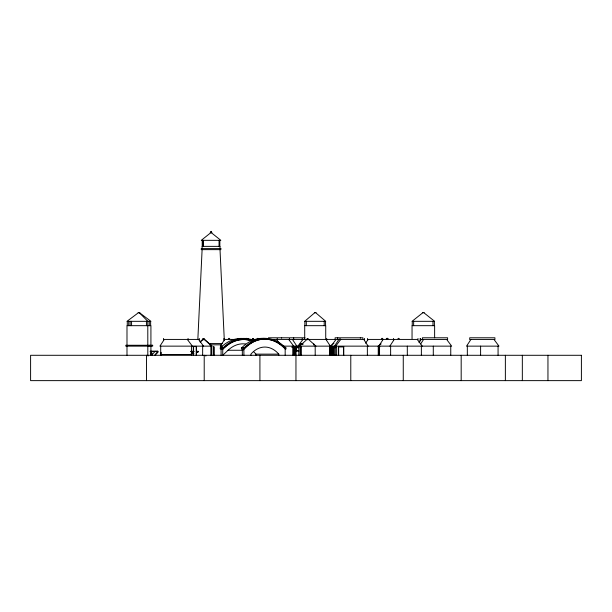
<?xml version="1.0" encoding="UTF-8"?>
<svg xmlns="http://www.w3.org/2000/svg" width="612" height="612" viewBox="0 0 612 612"><rect width="100%" height="100%" fill="white"/><g stroke="black" fill="none" stroke-linecap="round" stroke-linejoin="round"><path stroke-width="0.92" d="M197.875 338.826L202.105 249.642M151.462 352.925L151.156 354.371L152.266 355.289L151.462 351.296M253.689 339.316C252.297 341.091 251.999 337.266 253.643 338.803M252.488 340.915L253.467 339.423M334.504 346.14L338.91 339.423M378.744 346.14L383.15 339.423M389.836 346.14L394.243 339.423M419.419 341.664L420.888 339.423M420.689 343.906L423.619 339.423M156.771 352.527L154.836 355.289L157.881 352.443L158.133 351.296L150.131 351.296L151.156 354.371L152.327 354.371L155.234 351.296M297.891 346.14L302.925 339.423M331.046 346.14L336.072 339.423L363.757 339.423L368.156 346.14M335.705 346.14L340.731 339.423M365.494 343.156L368.286 339.423L417.262 339.423L422.295 346.14M418.998 342.406L421.232 339.423L446.645 339.423L451.671 346.14L283.203 346.14M245.657 344.02A40.782 27.655 90 0 0 228.054 350.263L222.737 355.289L222.737 348.985M199.979 341.863L202.694 339.423L204.209 339.423L211.691 346.14L159.908 346.14L164.307 339.423L187.333 339.423L192.359 346.14M200.438 341.863L203.161 339.423M299.528 346.14L307.002 339.423M314.79 312.694L304.707 321.323L325.729 321.323L315.647 312.694M210.819 232.69L201.264 240.332L220.848 240.332L211.293 232.69M422.877 312.694L412.044 321.323L434.627 321.323L423.802 312.694M333.9 343.34L330.258 346.14L330.273 355.289M378.231 346.14L381.146 343.906M138.465 312.694L126.99 321.323L150.919 321.323L139.444 312.694M191.135 353.866L193.553 352.443L191.587 351.571M191.311 354.348L193.912 353.407M196.513 352.466L198.25 351.839L198.25 351.296L196.368 351.296M196.368 352.084L198.25 351.839M138.105 312.694L139.811 312.694M314.369 312.694L316.075 312.694M422.479 312.694L424.185 312.694M304.983 337.786L268.461 337.786L268.461 338.773M187.486 339.423L198.54 339.423L203.567 346.14M234.817 339.423L224.688 339.423L220.282 346.14L222.187 346.14M250.132 339.423L255.303 339.423M271.881 339.423L276.486 339.423L279.837 343.906M276.7 339.423L335.261 339.423M208.516 343.569L222.615 343.569M303.017 343.967L300.24 343.967L300.24 346.14M300.24 344.128L303.017 344.128M209.449 344.824L221.689 344.824M196.123 346.56L193.469 346.56L193.553 355.105M210.872 346.622L211.553 346.622L211.553 355.289M379.784 346.614L379.065 346.614L379.065 355.289M292.299 346.736L295.091 346.736L295.091 355.289M296.17 346.736L298.962 346.736M335.674 346.736L332.882 346.736L332.882 355.289M213.917 346.928L213.917 355.098M300.125 346.866L301.089 346.866M331.092 346.866L331.811 346.866M379.065 346.866L379.784 346.866M291.962 347.035L294.793 347.035L294.793 355.289M295.726 347.035L298.549 347.035M336.011 347.035L333.188 347.035L333.188 355.289M295.902 347.478L298.771 347.478M335.59 347.417L333.747 347.417L333.747 355.289M292.016 347.532L293.76 347.532L293.76 355.289M295.818 347.738L298.579 347.738M335.644 347.67L334.007 347.67L334.007 355.289M243.92 348.985A51.798 35.121 90 0 1 285.169 348.985L286.011 348.985L286.011 347.685L285.521 347.685A54.139 36.705 -90 0 0 244.272 347.685L241.426 347.685L241.426 348.985L244.272 348.985A51.798 35.121 90 0 1 285.521 348.985M228.054 350.263L242.987 350.263M295.718 350.73L298.534 350.73M296.285 350.99L298.924 350.99M190.799 351.296L194.157 351.296M190.799 351.571L193.476 351.571M253.903 352.03A33.4 22.652 -90 0 1 255.961 354.134L278.789 354.134L278.789 355.289M160.704 354.57L191.441 354.57M148.257 355.916L146.52 355.289L146.52 380.633M205.992 355.947L204.209 355.289L204.209 380.633M203.459 339.614C205.762 340.349 203.521 336.914 203.268 339.316M308.517 339.423L315.999 346.14M204.668 339.423L212.15 346.14M139.314 312.694L147.813 321.323M288.673 339.423L293.706 346.14M325.944 339.423L330.35 346.14M292.444 339.423L296.851 346.14M220.014 249.642L224.329 340.723M547.954 355.289L547.954 380.633M522.334 355.289L522.334 380.633M505.367 355.289L505.367 380.633M498.069 346.14L498.069 355.289M494.917 339.66L494.917 337.786L469.71 337.786L469.71 339.66M480.604 346.14L480.604 355.289M467.331 346.14L467.331 355.289M461.18 355.289L461.18 380.633M450.753 346.14L450.753 355.289M447.602 339.66L447.602 337.786L422.395 337.786L422.395 339.66M434.627 337.801L434.627 325.676L412.044 325.676L412.044 338.734M434.359 321.323L434.398 325.676M433.288 346.14L433.288 355.289M432.967 321.323L433.005 325.676M421.37 346.14L421.37 355.289M420.513 338.428L420.513 339.79M420.13 338.428L420.13 339.79M417.981 338.428L417.981 339.79M413.666 321.323L413.628 325.676M412.274 321.323L412.236 325.676M407.309 346.14L407.309 355.289M403.262 355.289L403.262 380.633M393.478 338.428L393.478 339.79M390.632 346.14L390.632 355.289M382.393 338.428L382.393 339.79M379.547 346.14L379.547 355.289M378.247 346.14L378.247 355.289M367.567 338.428L367.567 339.79M367.361 346.14L367.361 355.289M364.515 338.428L364.515 339.79M362.893 338.773L362.893 337.786L335.116 337.786L335.116 339.66M360.33 337.786L360.33 338.207M350.783 355.289L350.783 380.633M343.776 355.289L343.776 346.622L338.421 346.622L338.421 355.289M343.531 355.289L343.531 346.866L338.666 346.866L338.666 355.289M340.012 338.428L340.012 339.79M337.679 337.786L337.679 339.66M336.623 346.14L336.623 355.289M335.3 346.14L335.3 355.289M331.964 346.14L331.964 355.289M331.811 355.289L331.811 346.614L331.092 346.614L331.092 355.289M331.574 346.14L331.574 355.289M329.554 346.14L329.554 355.289M326.709 338.428L326.709 339.79M325.729 338.734L325.729 325.676L304.707 325.676L304.707 338.734M325.576 321.323L325.576 325.676M324.215 321.323L324.215 325.676M315.195 346.14L315.195 355.289M313.834 343.967L313.834 345.061M306.306 321.323L306.314 325.676M304.883 321.323L304.875 325.676M302.206 338.428L302.206 339.79M301.089 355.289L301.089 346.622L300.125 346.622L300.125 355.289M300.806 346.14L300.806 355.289M298.817 346.14L298.817 355.289M296.399 346.989L296.399 350.951M296.055 346.14L296.055 355.289M295.963 347.058L295.963 350.951M295.956 355.289L295.956 380.633M293.676 337.786L293.676 339.66M293.446 347.853L293.446 355.289M292.788 346.14L292.788 355.289M289.392 338.428L289.392 339.79M285.169 348.985L285.169 355.289M281.642 337.786L281.642 338.207M277.205 338.428L277.205 339.79M259.916 355.289L259.916 380.633M255.961 354.134L255.961 355.289M252.702 338.428L252.702 339.79M250.912 355.289L250.912 354.134A33.4 22.652 90 0 1 278.789 354.134M248.426 338.428L248.426 339.415M243.867 347.685L243.92 355.289M242.329 348.985L242.329 355.289M223.923 338.428L223.923 339.79M222.829 347.685L222.829 348.985M221.077 346.14L221.093 355.289M220.014 248.602L220.014 246.368L202.105 246.368L202.105 248.602M219.846 240.332L219.846 246.368M219.05 240.332L219.05 246.368M213.917 355.289L213.917 346.736L213.198 346.736L213.198 355.289M210.872 346.14L210.872 355.289M203.092 240.332L203.092 246.368M203.008 240.332L203.008 246.368M202.648 346.14L202.648 355.289M202.212 240.332L202.212 246.368M199.26 338.428L199.26 339.79M196.498 355.289L196.498 346.377L193.293 346.377L193.293 355.289M196.207 346.377L196.207 355.289M193.675 351.296L193.675 351.839M193.583 346.377L193.583 355.289M191.441 346.14L191.441 355.289M188.052 338.428L188.052 339.79M163.549 338.428L163.549 339.79M161.193 352.328L161.193 355.289M160.704 346.14L160.704 355.289M157.758 351.296L150.506 351.296M157.521 351.571L157.001 351.296M157.253 351.296L157.253 351.839M155.976 351.571L155.502 351.571M150.919 345.26L150.919 325.676L126.99 325.676L126.99 345.26M150.919 346.14L150.919 351.632M150.919 353.461L150.919 355.289M150.636 321.323L150.636 325.676M149.282 321.323L149.282 325.676M149.16 345.26L149.16 346.14M147.79 321.323L147.813 345.26M147.813 346.14L147.813 355.289M146.436 321.323L146.436 325.676M131.565 321.323L131.565 325.676M130.126 321.323L130.126 325.676M128.711 321.323L128.711 325.676M127.273 321.323L127.273 325.676M126.99 346.14L126.99 355.289M386.264 338.727A0.78 0.78 0 0 1 387.618 338.727M245.542 338.727A0.78 0.78 0 0 1 246.896 338.727M257.162 338.727A0.78 0.78 0 0 1 258.509 338.727M381.467 338.727A0.78 0.78 0 0 1 382.821 338.727M228.383 338.727A0.78 0.78 0 0 1 229.73 338.727M386.845 338.727A0.78 0.78 0 0 1 388.199 338.727M397.938 338.727A0.78 0.78 0 0 1 399.284 338.727M241.832 347.685A54.139 36.705 -90 0 1 266.098 338.597M229.806 343.386A53.573 36.322 -90 0 1 250.622 340.593M224.581 347.233A53.573 36.322 -90 0 1 229.133 343.799M253.766 340.402A54.522 36.972 -90 0 0 223.235 347.685L220.243 347.685L220.243 348.985L223.235 348.985A53.573 36.322 -90 0 1 252.901 341.198M220.649 347.685A54.522 36.972 -90 0 1 244.915 338.673M202.809 338.895C203.498 341.534 204.921 337.181 202.809 338.895M307.117 338.895C307.805 341.534 309.228 337.181 307.117 338.895M211.056 231.367L210.199 232.69L211.92 232.69L211.056 231.367M470.934 339.423L466.535 346.14L498.987 346.14L493.961 339.423L470.934 339.423M220.848 248.602L201.264 248.602L201.264 249.642L220.848 249.642L220.848 248.602M152.679 345.26L125.804 345.26L125.804 346.14L152.679 346.14L152.679 345.26M581.4 355.289L30.6 355.289L30.6 380.633L581.4 380.633L581.4 355.289"/></g></svg>
